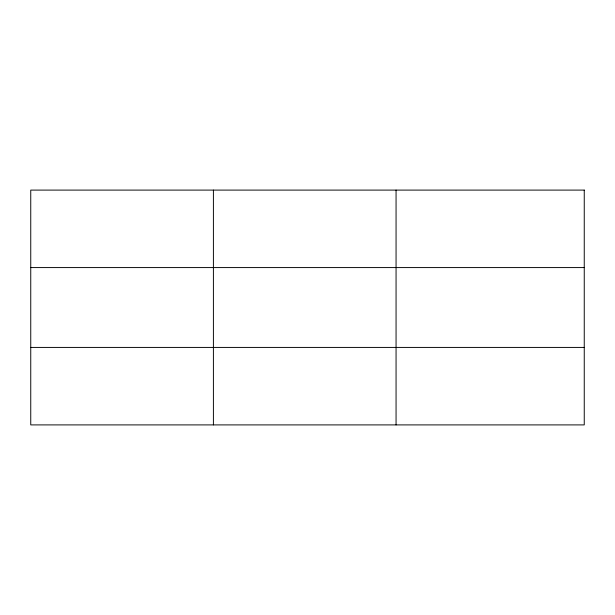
<?xml version="1.0" encoding="UTF-8"?>
<svg xmlns="http://www.w3.org/2000/svg" width="615" height="615" viewBox="0 0 615 615"><rect width="100%" height="100%" fill="white"/><g stroke="black" fill="none" stroke-linecap="round" stroke-linejoin="round"><path stroke-width="0.92" d="M213.405 424.904L213.405 190.097M396.06 424.904L396.06 190.097M30.75 267.579L584.25 267.579M30.75 347.421L584.25 347.421M584.25 190.097L584.25 424.904L30.75 424.904L30.75 190.097L584.25 190.097"/></g></svg>
